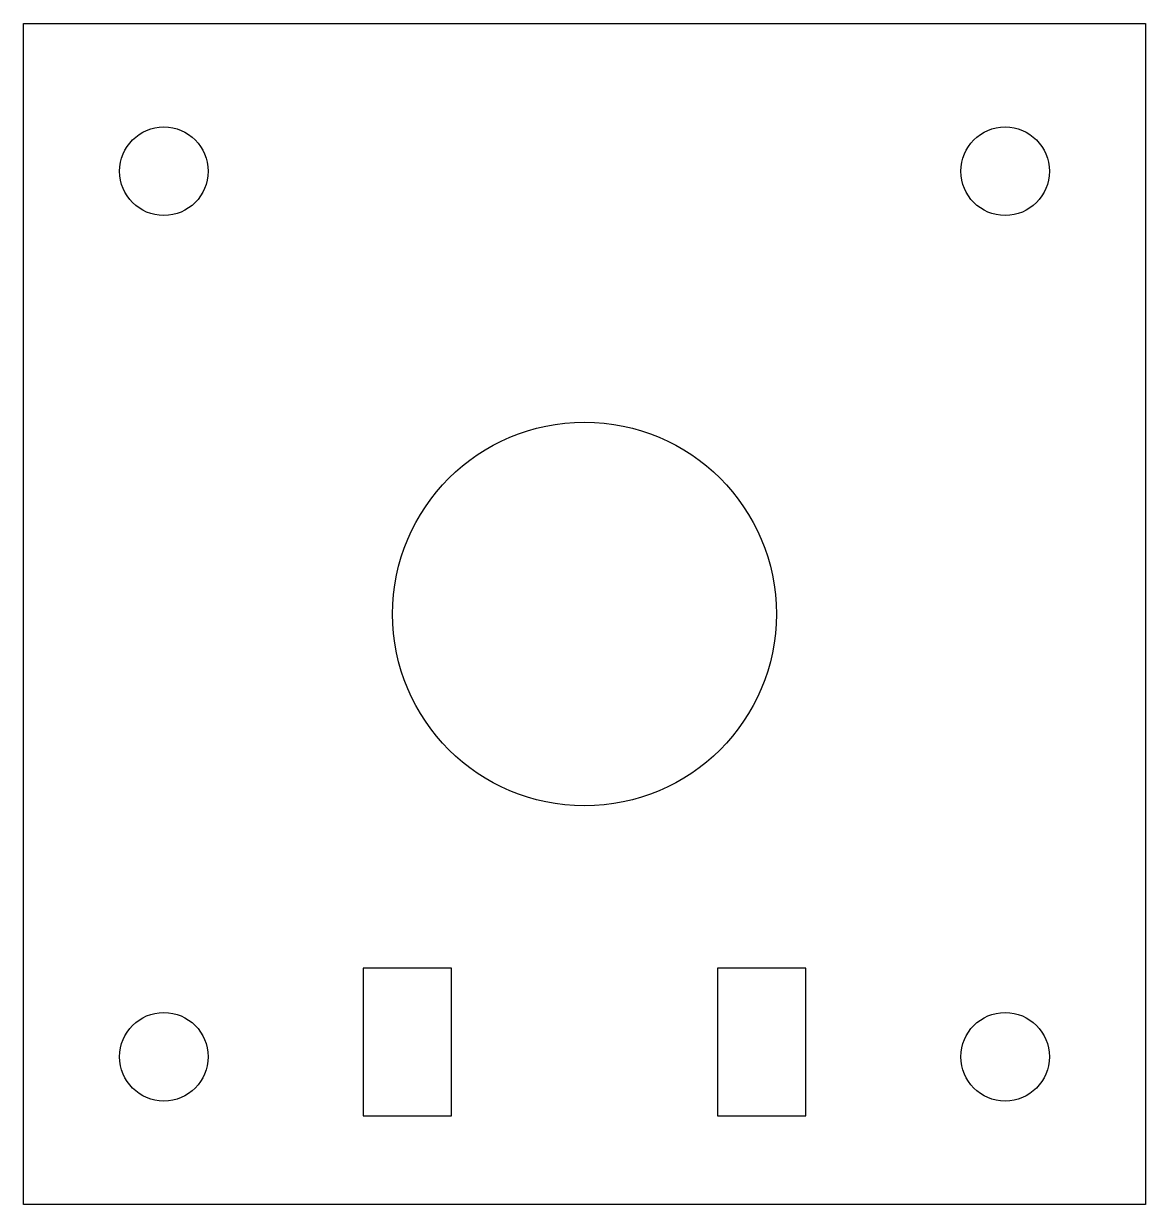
# Model space of a CAD drawing. Header units: millimetres. Extents: x -19 to 19, y -20 to 20.
import ezdxf

# ---------------------------------------------------------------- set-up
doc = ezdxf.new("R2010")
doc.units = ezdxf.units.MM
doc.layers.get('0').update_dxf_attribs({"linetype": 'CONTINUOUS'})

msp = doc.modelspace()

# ---------------------------------------------------------------- linework, layer by layer
for points in [[(19, -20), (-19, -20), (-19, 20), (19, 20)], [(-4.5, -12), (-7.5, -12), (-7.5, -17), (-4.5, -17)], [(7.5, -12), (4.5, -12), (4.5, -17), (7.5, -17)]]:
    msp.add_lwpolyline(points, close=True)
for centre, radius in [((-14.25, 15), 1.5), ((14.25, 15), 1.5), ((0, 0), 6.5), ((-14.25, -15), 1.5), ((14.25, -15), 1.5)]:
    msp.add_circle(centre, radius)

doc.saveas('drawing.dxf')
